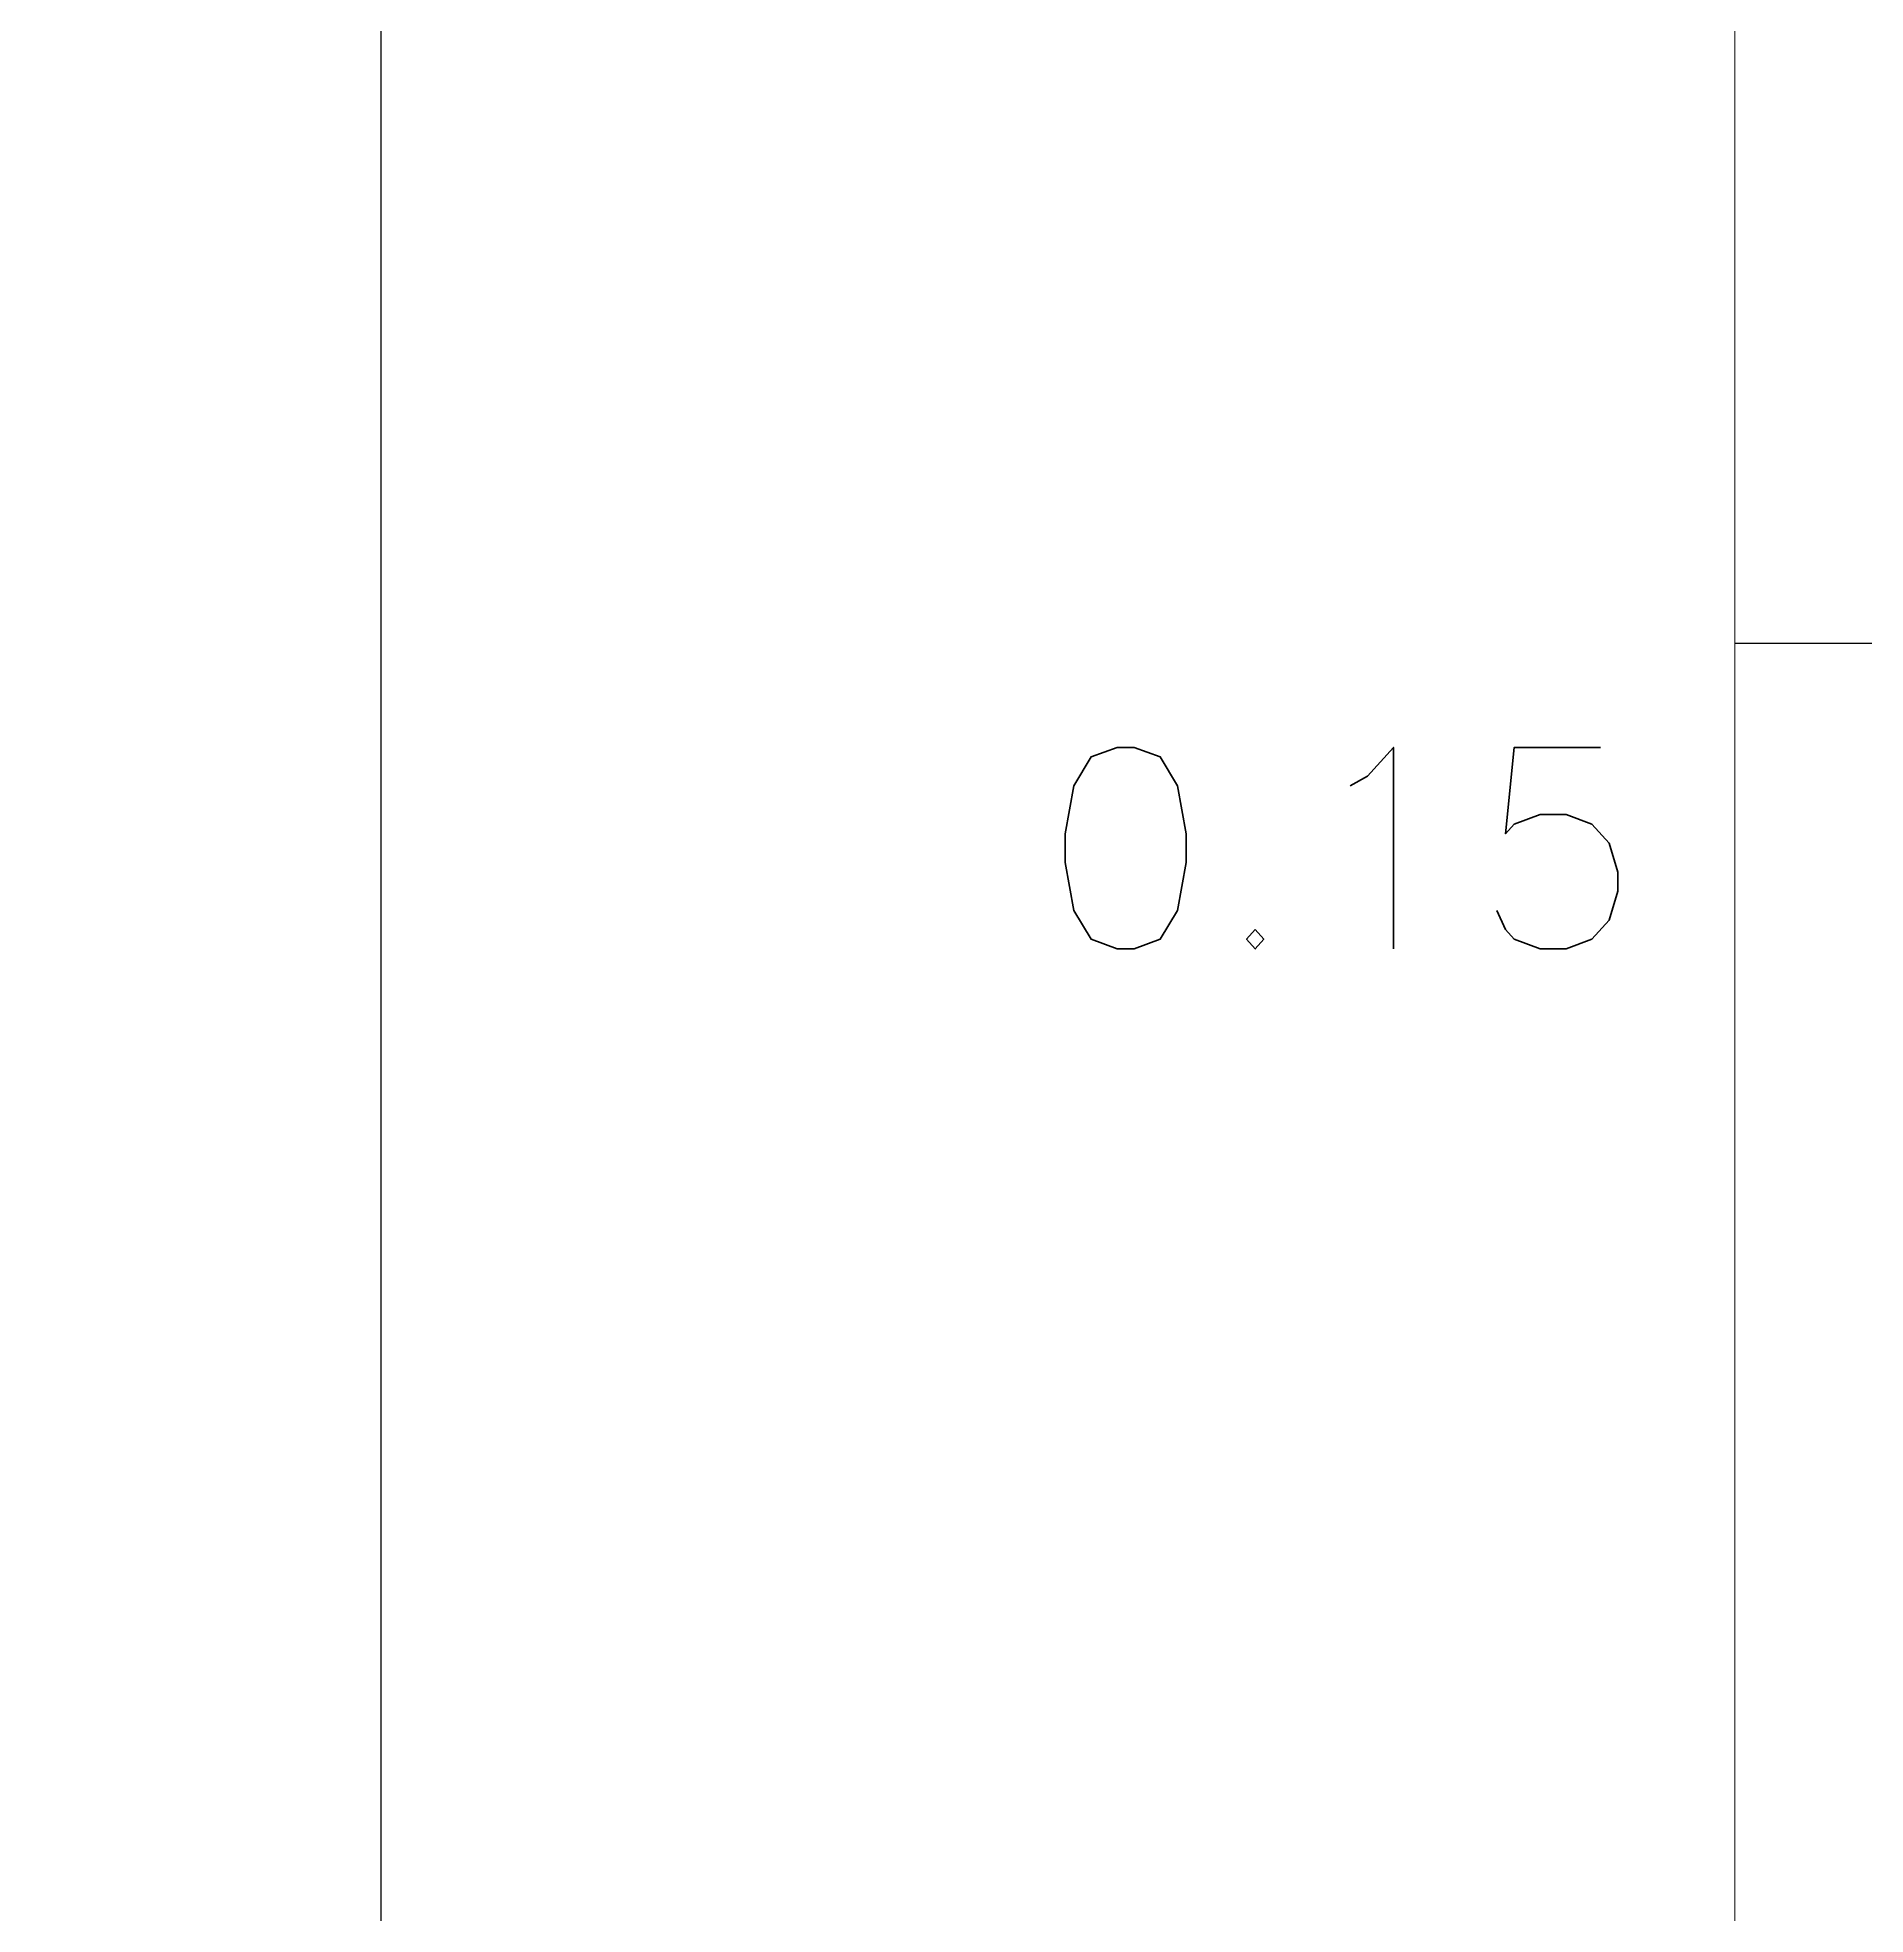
# Model space of a CAD drawing. Header units: millimetres. Extents: x -0.7 to 82.3, y -14.8 to 42.8.
# Drawn here: x 28.386 to 29.066, y 21.69 to 22.389 of the extents above; entities that cross this region are included whole.
import ezdxf

# ---------------------------------------------------------------- set-up
doc = ezdxf.new("R2010")
doc.units = ezdxf.units.MM
doc.header["$LTSCALE"] = 0.01
doc.header["$PDMODE"] = 3
doc.layers.add('FC_COTAS', color=1, linetype='Continuous')
doc.layers.add('FC_VIGAS', color=2, linetype='Continuous', lineweight=0)
doc.styles.add('FC_TEXT1', font='romans.shx')
doc.dimstyles.new('FC_COTAS', dxfattribs={"dimtxt": 0.0015, "dimasz": 0.001, "dimexe": 0, "dimexo": 0, "dimgap": 0.001, "dimtad": 1, "dimtih": 1, "dimtoh": 1, "dimzin": 0, "dimdsep": 46, "dimtxsty": 'FC_TEXT1', "dimblk": 'DOT', "dimcen": 0.09, "dimclrd": 256, "dimclre": 256, "dimclrt": 256, "dimadec": 0, "dimazin": 0, "dimtfac": 1, "dimtix": 1, "dimtmove": 2, "dimatfit": 3, "dimfxl": 1.002, "dimtolj": 1, "dimtzin": 0, "dimlwd": -1, "dimarcsym": 0})

# ---------------------------------------------------------------- blocks, each defined once
blk = doc.blocks.new('_Dot')
at = {"color": 0, "linetype": 'ByBlock', "lineweight": -2}
blk.add_line((-0.5, 0), (-1, 0), dxfattribs=at)
at = {"color": 0, "linetype": 'ByBlock', "const_width": 0.5}
blk.add_lwpolyline([(-0.25, 0, 1), (0.25, 0, 1)], format="xyb", close=True, dxfattribs=at)
blk = doc.blocks.new('*D212')
at = {"layer": 'Defpoints', "color": 0, "ltscale": 0.6, "transparency": 16777216}
for p in [(29.01776, 29.81083), (28.51373, 12.98083), (29.01776, 12.98083)]:
    blk.add_point(p, dxfattribs=at)
at = {"layer": 'FC_COTAS', "lineweight": -2, "ltscale": 0.6, "transparency": 16777216}
for p, q in [((29.01776, 29.81083), (28.51373, 29.81083)), ((29.01776, 12.98083), (28.51373, 12.98083))]:
    blk.add_line(p, q, dxfattribs=at)
at = {"layer": 'FC_COTAS', "ltscale": 0.6, "transparency": 16777216}
for p, q in [((28.51373, 29.76083), (28.51373, 21.48333)), ((28.51373, 13.03083), (28.51373, 21.30833))]:
    blk.add_line(p, q, dxfattribs=at)
at = {"layer": 'FC_COTAS', "ltscale": 0.6, "transparency": 16777216, "xscale": 0.05, "yscale": 0.05, "zscale": 0.05}
for p, rotation in [((28.51373, 29.81083), 90), ((28.51373, 12.98083), 270)]:
    blk.add_blockref('_Dot', p, dxfattribs=dict(at, rotation=rotation))
at = {"layer": 'FC_COTAS', "ltscale": 0.6, "transparency": 16777216, "insert": (28.51373, 21.39583), "char_height": 0.075, "attachment_point": 5, "style": 'FC_TEXT1'}
blk.add_mtext('\\A1;16.83', dxfattribs=at)
blk = doc.blocks.new('*D265')
at = {"layer": 'Defpoints', "color": 0, "ltscale": 0.6, "transparency": 16777216}
for p in [(29.01776, 22.16339), (29.16776, 22.16339), (29.16776, 22.16339)]:
    blk.add_point(p, dxfattribs=at)
at = {"layer": 'FC_COTAS', "ltscale": 0.6, "transparency": 16777216}
blk.add_line((29.01776, 22.16339), (29.16776, 22.16339), dxfattribs=at)
at = {"layer": 'FC_COTAS', "ltscale": 0.6, "transparency": 16777216, "insert": (28.87132, 22.08715), "char_height": 0.075, "attachment_point": 5, "style": 'FC_TEXT1'}
blk.add_mtext('\\A1;0.15', dxfattribs=at)

msp = doc.modelspace()

# ---------------------------------------------------------------- linework, layer by layer
at = {"layer": 'FC_VIGAS', "ltscale": 0.6}
msp.add_lwpolyline([(29.01776, 24.78771), (29.01776, 21.56509)], dxfattribs=at)

# ---------------------------------------------------------------- dimensions: what is measured, and where the dimension line sits
at = {"layer": 'FC_COTAS', "ltscale": 0.6}
dim = msp.add_linear_dim(base=(28.51373, 12.98083), p1=(29.01776, 29.81083), p2=(29.01776, 12.98083), angle=90, dimstyle='FC_COTAS', override={"dimscale": 0, "dimtix": 1, "dimtofl": 1, "dimtmove": 2, "dimatfit": 3}, dxfattribs=at)
dim.commit()
dim.dimension.update_dxf_attribs({"geometry": '*D212', "text_midpoint": (28.51373, 21.39583)})
dim = msp.add_linear_dim(base=(29.16776, 22.16339), p1=(29.01776, 22.16339), p2=(29.16776, 22.16339), dimstyle='FC_COTAS', override={"dimscale": 0, "dimtix": 1, "dimtofl": 1, "dimtmove": 2, "dimatfit": 3}, dxfattribs=at)
dim.commit()
dim.dimension.update_dxf_attribs({"geometry": '*D265', "text_midpoint": (28.87132, 22.08715), "dimtype": 128})

doc.saveas('drawing.dxf')
